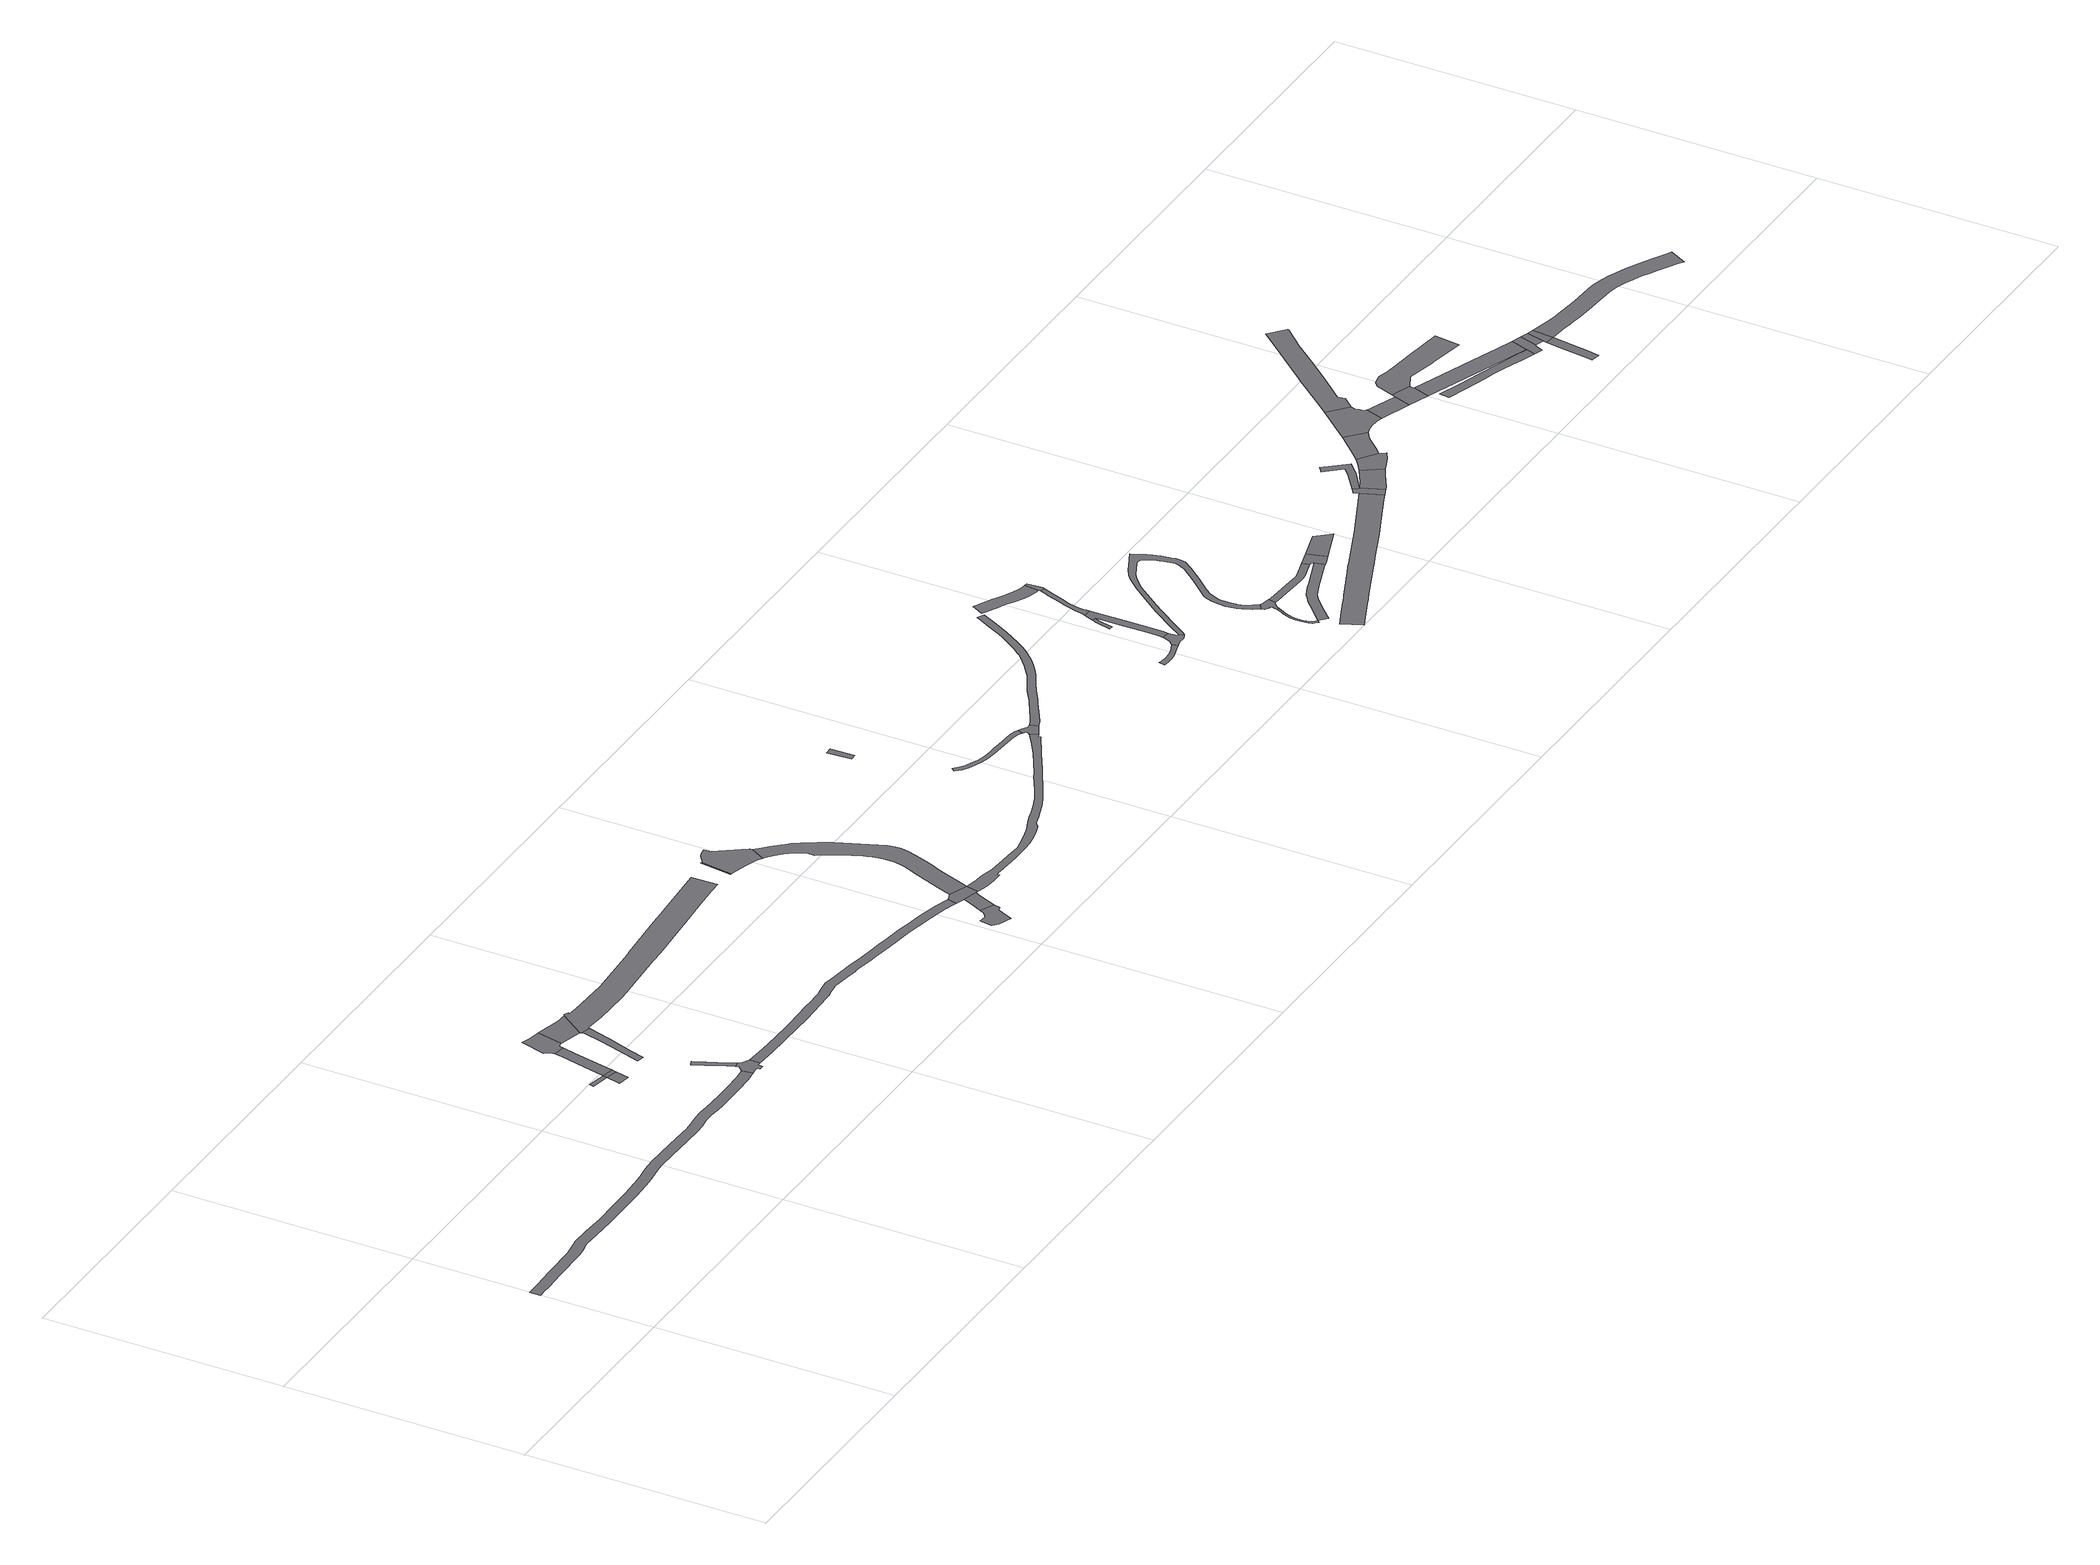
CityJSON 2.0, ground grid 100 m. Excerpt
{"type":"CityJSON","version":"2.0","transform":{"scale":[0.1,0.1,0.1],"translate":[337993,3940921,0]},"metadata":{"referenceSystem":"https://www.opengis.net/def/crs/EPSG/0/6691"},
"CityObjects":{
"road1":{"type":"Road","attributes":{"RoadStructureAttribute.sectionType":"1"},"geometry":[{"type":"MultiSurface","lod":"1","boundaries":[[[0,1,2,3,4,5,6,7,8,9,10,11,12,13,14,15,16,17,18,19,20,21,22,23,24,25,26,27,28,29,30,31,32,33,34,35,36,37,38,39,40,41,42,43,44,45,46,47,48,49,50,51,52,53,54,55,56,57,58,59,60,61,62,63,64,65,66,67]]]}]},
"road2":{"type":"Road","geometry":[{"type":"MultiSurface","lod":"1","boundaries":[[[68,69,70,71]]]}]},
"road3":{"type":"Road","attributes":{"RoadStructureAttribute.sectionType":"1"},"geometry":[{"type":"MultiSurface","lod":"1","boundaries":[[[70,72,73,74]]]}]},
"road4":{"type":"Road","geometry":[{"type":"MultiSurface","lod":"1","boundaries":[[[75,76,77,71,70,74]]]}]},
"road5":{"type":"Road","attributes":{"RoadStructureAttribute.sectionType":"1"},"geometry":[{"type":"MultiSurface","lod":"1","boundaries":[[[78,79,80,81,82,77,76,83,84,85]]]}]},
"road6":{"type":"Road","geometry":[{"type":"MultiSurface","lod":"1","boundaries":[[[86,87,88,89,90,91,92,93,94]]]}]},
"road7":{"type":"Road","geometry":[{"type":"MultiSurface","lod":"1","boundaries":[[[95,96,94,93,97,98,34,33,99,100,101,102,103,104]]]}]},
"road8":{"type":"Road","geometry":[{"type":"MultiSurface","lod":"1","boundaries":[[[105,106,107,108,109,110,111,112,113,78,85]]]}]},
"road9":{"type":"Road","attributes":{"RoadStructureAttribute.sectionType":"1"},"geometry":[{"type":"MultiSurface","lod":"1","boundaries":[[[114,115,116,117,118,119,120,121,122,123,124]]]}]},
"road10":{"type":"Road","geometry":[{"type":"MultiSurface","lod":"1","boundaries":[[[125,126,127,128,108,107]]]}]},
"road11":{"type":"Road","attributes":{"RoadStructureAttribute.sectionType":"1"},"geometry":[{"type":"MultiSurface","lod":"1","boundaries":[[[129,130,131,132,133,134,135,136,137,138,139,140,141,142,143,144,145,146,147,148,149,150,151,152,153,154,155,156,157,158,159,160,161,162,163,164,165,166,167,168,169,170,171,172,173,174,175,176,177,178,179,180,181,182,183,95,104]]]}]},
"road12":{"type":"Road","attributes":{"function":"2","RoadStructureAttribute.sectionType":"1"},"geometry":[{"type":"MultiSurface","lod":"1","boundaries":[[[184,185,186,187,188,189,190,191,192,193,194,126,125,124,123,195,196,197,198,199,200,201,202,203,204,205,206]]]}]},
"road13":{"type":"Road","geometry":[{"type":"MultiSurface","lod":"1","boundaries":[[[207,208,209,210,211,212,213,214,215,216,217,218]]]}]},
"road14":{"type":"Road","attributes":{"RoadStructureAttribute.sectionType":"1"},"geometry":[{"type":"MultiSurface","lod":"1","boundaries":[[[219,220,221,222,215,214,223,224,225,226]]]}]},
"road15":{"type":"Road","attributes":{"function":"2","RoadStructureAttribute.sectionType":"1"},"geometry":[{"type":"MultiSurface","lod":"1","boundaries":[[[227,228,229,230]]]}]},
"road16":{"type":"Road","geometry":[{"type":"MultiSurface","lod":"1","boundaries":[[[226,231,232,233,155,154,234,219]]]}]},
"road17":{"type":"Road","geometry":[{"type":"MultiSurface","lod":"1","boundaries":[[[235,236,237,238,239,240,241,228,227,242,243,244,245,246,247]]]}]},
"road18":{"type":"Road","attributes":{"RoadStructureAttribute.sectionType":"1"},"geometry":[{"type":"MultiSurface","lod":"1","boundaries":[[[232,248,249,250,251,252,253,254,255,256,257,258,259,260,261,262,263,264,265,266,267,268,246,245,269,270,271,272,273,274,275,276,277,278,279,280,281,282,283,284,285,286,287,288,289,290,233]]]}]},
"road19":{"type":"Road","attributes":{"RoadStructureAttribute.sectionType":"1"},"geometry":[{"type":"MultiSurface","lod":"1","boundaries":[[[291,292,293,294,295,296,297,298,299,300,301,302,303,304,305,306,307,308,309,310,311,312,313,314,315,316,317,318,319,320,321,232,231,322,323,324,325,326,327,328,329,330,331,332,333,334,335,336,337,338,339,340,341,342,343,344,345,346,347,348,349,350,351]]]}]},
"road20":{"type":"Road","geometry":[{"type":"MultiSurface","lod":"1","boundaries":[[[352,353,354,355]]]}]},
"road21":{"type":"Road","attributes":{"RoadStructureAttribute.sectionType":"1"},"geometry":[{"type":"MultiSurface","lod":"1","boundaries":[[[356,357,358,359,360,361,362,363,364,365,366,367,368,369,370,371,372,373,374,375,376,377,378,379]]]}]},
"road22":{"type":"Road","geometry":[{"type":"MultiSurface","lod":"1","boundaries":[[[380,381,382,383,384,356,379,385,291,351]]]}]},
"road23":{"type":"Road","attributes":{"RoadStructureAttribute.sectionType":"1"},"geometry":[{"type":"MultiSurface","lod":"1","boundaries":[[[386,387,388,389,390,391,392,393,394,395,396,397,398,399,400,401,402,403,404,405,406,407,408,381,380,409,410,411,412,413,414,415,416,417,418,419,420,421,422,423,424,425,426,427,428]]]}]},
"road24":{"type":"Road","geometry":[{"type":"MultiSurface","lod":"1","boundaries":[[[429,430,431,432,433,434,435,436,437,438,439,440,441]]]}]},
"road25":{"type":"Road","geometry":[{"type":"MultiSurface","lod":"1","boundaries":[[[442,443,444,445,446,447,448,449,450,451,452,453,454,455,429,441]]]}]},
"road26":{"type":"Road","geometry":[{"type":"MultiSurface","lod":"1","boundaries":[[[456,457,458,459,460,461,462,463]]]}]},
"road27":{"type":"Road","attributes":{"RoadStructureAttribute.sectionType":"1"},"geometry":[{"type":"MultiSurface","lod":"1","boundaries":[[[464,465,466,467,468,469,470,471,456,463,472,473,474,475,476,453,452]]]}]},
"road28":{"type":"Road","attributes":{"RoadStructureAttribute.sectionType":"1"},"geometry":[{"type":"MultiSurface","lod":"1","boundaries":[[[477,478,479,480,481,482,483,484,485,486,487,488,489,490,491,492,493,494,495,496]]]}]},
"road29":{"type":"Road","attributes":{"RoadStructureAttribute.sectionType":"1"},"geometry":[{"type":"MultiSurface","lod":"1","boundaries":[[[497,498,499,500,501,502,503,504,505,506,507,508,509,510,511,512,513,514,515,469,468]]]}]},
"road30":{"type":"Road","attributes":{"RoadStructureAttribute.sectionType":"1"},"geometry":[{"type":"MultiSurface","lod":"1","boundaries":[[[516,517,518,519,520,521,522,523,524,525,526,527,528,529,530,531,532,533,534]]]}]},
"road31":{"type":"Road","geometry":[{"type":"MultiSurface","lod":"1","boundaries":[[[535,536,487,486,537,538,507,506]]]}]},
"road32":{"type":"Road","attributes":{"RoadStructureAttribute.sectionType":"1"},"geometry":[{"type":"MultiSurface","lod":"1","boundaries":[[[446,539,540,541,542,543,544,545,546,547,548,549,550,551,552,553,554,555,556,557,558,559,560,561,562,563,564,565,566,567,568,569,570,571,572,573,574,575,576,577,578,579,580,581,582,583,584,585,586,587,588,589,590,591,592,593,594,595,596,597,598,599,600,601,602,603,604,605,606,607,608,609,610,611,612,613,447]]]}]},
"road33":{"type":"Road","geometry":[{"type":"MultiSurface","lod":"1","boundaries":[[[614,615,616,617,618,619,620,580,579,621,622,623,624,625,626,627,534,533]]]}]},
"road34":{"type":"Road","attributes":{"RoadStructureAttribute.sectionType":"1"},"geometry":[{"type":"MultiSurface","lod":"1","boundaries":[[[628,629,630,631,632,633,634,635,636,637,638,639,640,525,641,642,643,644,645,646,647,648,649,650,651,652,653]]]}]},
"road35":{"type":"Road","attributes":{"RoadStructureAttribute.sectionType":"1"},"geometry":[{"type":"MultiSurface","lod":"1","boundaries":[[[617,654,655,656,657,658,659,660,661,662,663,664,665,666,667,618]]]}]},
"road36":{"type":"Road","geometry":[{"type":"MultiSurface","lod":"1","boundaries":[[[668,669,670,661,660,671,672,628,653]]]}]},
"road37":{"type":"Road","attributes":{"RoadStructureAttribute.sectionType":"1"},"geometry":[{"type":"MultiSurface","lod":"1","boundaries":[[[673,674,675,676,677,678,679,680,681,682,683,684,685,686,687,688,689,690,691,692,693,694,695,696,697,698,699]]]}]},
"road38":{"type":"Road","attributes":{"RoadStructureAttribute.sectionType":"1"},"geometry":[{"type":"MultiSurface","lod":"1","boundaries":[[[700,701,670,669]]]}]},
"road39":{"type":"Road","geometry":[{"type":"MultiSurface","lod":"1","boundaries":[[[702,703,704,705,706,689,688]]]}]},
"road40":{"type":"Road","attributes":{"RoadStructureAttribute.sectionType":"1"},"geometry":[{"type":"MultiSurface","lod":"1","boundaries":[[[702,707,708,709,710,711,712,713,703]]]}]},
"road41":{"type":"Road","geometry":[{"type":"MultiSurface","lod":"1","boundaries":[[[714,715,716,717,718,719,705,704,720]]]}]},
"road42":{"type":"Road","geometry":[{"type":"MultiSurface","lod":"1","boundaries":[[[721,722,710,709,723,724,725,726,727]]]}]},
"road43":{"type":"Road","attributes":{"RoadStructureAttribute.sectionType":"1"},"geometry":[{"type":"MultiSurface","lod":"1","boundaries":[[[728,729,730,731,732,733,734,721,727]]]}]},
"road44":{"type":"Road","geometry":[{"type":"MultiSurface","lod":"1","boundaries":[[[735,736,737,738,739,740,741,742,732,731,743,744,745,746,747]]]}]},
"road45":{"type":"Road","attributes":{"RoadStructureAttribute.sectionType":"1"},"geometry":[{"type":"MultiSurface","lod":"1","boundaries":[[[748,749,750,751,735,747]]]}]},
"road46":{"type":"Road","geometry":[{"type":"MultiSurface","lod":"1","boundaries":[[[752,753,754,755,756,749,748,757]]]}]},
"road47":{"type":"Road","attributes":{"RoadStructureAttribute.sectionType":"1"},"geometry":[{"type":"MultiSurface","lod":"1","boundaries":[[[758,759,760,761,762,763,764,765,766,767,768,769,770,771,772,773,774,775,740,739]]]}]},
"road48":{"type":"Road","attributes":{"RoadStructureAttribute.sectionType":"1"},"geometry":[{"type":"MultiSurface","lod":"1","boundaries":[[[776,777,778,779,780,781,782,783,784,785,786,787,788,789]]]}]},
"road49":{"type":"Road","attributes":{"RoadStructureAttribute.sectionType":"1"},"geometry":[{"type":"MultiSurface","lod":"1","boundaries":[[[790,791,792,793,794,795,796,797,798,799,800,801,802,803,804,755,754]]]}]},
"road50":{"type":"Road","attributes":{"RoadStructureAttribute.sectionType":"1"},"geometry":[{"type":"MultiSurface","lod":"1","boundaries":[[[805,806,807,752,757,808,809,810,811]]]}]},
"road51":{"type":"Road","geometry":[{"type":"MultiSurface","lod":"1","boundaries":[[[810,812,776,789,813,814,815,816,817,818,811]]]}]},
"road52":{"type":"Road","attributes":{"RoadStructureAttribute.sectionType":"1"},"geometry":[{"type":"MultiSurface","lod":"1","boundaries":[[[819,820,821,822,823,824,825,826]]]}]},
"road53":{"type":"Road","attributes":{"RoadStructureAttribute.sectionType":"1"},"geometry":[{"type":"MultiSurface","lod":"1","boundaries":[[[827,828,818,817,829,830]]]}]},
"road54":{"type":"Road","geometry":[{"type":"MultiSurface","lod":"1","boundaries":[[[826,825,831,827,830]]]}]},
"road55":{"type":"Road","attributes":{"RoadStructureAttribute.sectionType":"1"},"geometry":[{"type":"MultiSurface","lod":"1","boundaries":[[[832,833,834,835,836,837,838,839,840,841,842,843,844,845,846,847,848,849,850,851,852,853,854,855,856,857,858,859,860,861,862,863,864,831,825]]]}]}
},
"vertices":[
[1,469,0],[36,470,0],[64,470,0],[112,471,0],[155,473,0],[206,473,0],[268,475,0],[309,475,0],[345,479,0],[381,486,0],[394,489,0],[465,486,0],[569,482,0],[674,483,0],[769,485,0],[849,487,0],[899,491,0],[934,496,0],[975,501,0],[1002,503,0],[1080,501,0],[1192,499,0],[1272,497,0],[1299,499,0],[1308,500,0],[1350,505,0],[1390,506,0],[1428,504,0],[1433,503,0],[1472,501,0],[1538,500,0],[1589,500,0],[1670,503,0],[1721,509,0],[1714,554,0],[1667,548,0],[1588,545,0],[1531,546,0],[1474,546,0],[1431,549,0],[1421,549,0],[1390,551,0],[1347,550,0],[1304,545,0],[1280,542,0],[1270,542,0],[1193,544,0],[1082,546,0],[1001,548,0],[989,547,0],[971,546,0],[928,540,0],[895,536,0],[847,532,0],[768,530,0],[673,528,0],[570,526,0],[467,531,0],[390,534,0],[372,530,0],[338,524,0],[307,520,0],[267,520,0],[205,518,0],[154,518,0],[111,516,0],[63,515,0],[0,514,0],
[1368,998,0],[1364,979,0],[1441,964,0],[1445,983,0],
[1427,906,0],[1479,898,0],[1491,953,0],
[1494,965,0],[1496,973,0],[1446,983,0],
[1495,1209,0],[1491,1180,0],[1459,1038,0],[1454,1017,0],[1446,985,0],[1501,1000,0],[1534,1154,0],[1544,1203,0],
[1739,625,0],[1706,699,0],[1684,747,0],[1663,737,0],[1685,689,0],[1700,656,0],[1718,615,0],[1732,587,0],[1754,594,0],
[1794,563,0],[1760,580,0],[1734,578,0],[1733,573,0],[1755,515,0],[1758,500,0],[1777,500,0],[1778,513,0],[1778,520,0],[1794,520,0],
[1549,1219,0],[1558,1225,0],[1570,1224,0],[1593,1331,0],[1541,1342,0],[1507,1352,0],[1478,1247,0],[1489,1235,0],[1496,1218,0],
[1672,1181,0],[1650,1101,0],[1637,1055,0],[1614,981,0],[1596,921,0],[1627,915,0],[1644,976,0],[1668,1046,0],[1682,1088,0],[1709,1180,0],[1669,1192,0],
[1664,1198,0],[1742,1305,0],[1730,1305,0],[1707,1307,0],
[1883,516,0],[1973,513,0],[2067,513,0],[2144,513,0],[2194,514,0],[2252,515,0],[2300,516,0],[2320,518,0],[2345,522,0],[2376,526,0],[2393,529,0],[2410,527,0],[2467,518,0],[2517,510,0],[2523,511,0],[2536,510,0],[2606,498,0],[2648,493,0],[2727,481,0],[2762,476,0],[2837,466,0],[2876,460,0],[2911,453,0],[2951,447,0],[3047,425,0],[3103,408,0],[3115,447,0],[3057,464,0],[3051,466,0],[2959,487,0],[2918,494,0],[2883,500,0],[2842,506,0],[2768,516,0],[2733,522,0],[2654,533,0],[2612,539,0],[2541,551,0],[2524,552,0],[2520,552,0],[2474,558,0],[2416,567,0],[2393,570,0],[2389,569,0],[2371,567,0],[2339,563,0],[2315,559,0],[2298,557,0],[2250,556,0],[2220,556,0],[2143,554,0],[2091,554,0],[2067,554,0],[1974,554,0],[1885,557,0],
[2805,1348,0],[2504,1324,0],[2468,1321,0],[2244,1303,0],[2226,1301,0],[1983,1283,0],[1805,1291,0],[1763,1295,0],[1766,1300,0],[1750,1309,0],[1744,1306,0],[1713,1186,0],[1719,1187,0],[1795,1180,0],[1952,1178,0],[1984,1178,0],[2230,1196,0],[2289,1200,0],[2457,1212,0],[2503,1216,0],[2658,1229,0],[2757,1237,0],[2807,1238,0],
[3030,221,0],[3039,214,0],[3054,204,0],[3108,183,0],[3116,203,0],[3137,250,0],[3153,254,0],[3158,281,0],[3101,307,0],[3094,290,0],[3071,270,0],[3038,274,0],
[3141,395,0],[3139,390,0],[3116,339,0],[3106,317,0],[3165,297,0],[3176,319,0],[3197,367,0],[3204,380,0],
[2894,1228,0],[2913,1358,0],[2908,1363,0],[2889,1229,0],
[3213,378,0],[3225,429,0],[3146,459,0],[3137,398,0],
[2997,1364,0],[2992,1371,0],[2995,1377,0],[2992,1396,0],[2971,1393,0],[2961,1390,0],[2951,1385,0],[2938,1218,0],[2987,1205,0],[3019,1193,0],[3043,1179,0],[3079,1241,0],[3077,1251,0],
[3232,447,0],[3266,538,0],[3266,539,0],[3284,586,0],[3293,607,0],[3309,642,0],[3327,696,0],[3338,733,0],[3342,764,0],[3342,789,0],[3337,810,0],[3335,821,0],[3263,1004,0],[3244,1040,0],[3237,1051,0],[3203,1105,0],[3183,1134,0],[3170,1150,0],[3159,1163,0],[3130,1193,0],[3098,1222,0],[3048,1176,0],[3075,1155,0],[3106,1127,0],[3130,1095,0],[3153,1054,0],[3152,1021,0],[3197,945,0],[3217,901,0],[3228,874,0],[3236,848,0],[3241,828,0],[3246,806,0],[3248,787,0],[3249,772,0],[3249,758,0],[3249,743,0],[3247,732,0],[3244,716,0],[3238,697,0],[3232,676,0],[3208,621,0],[3168,519,0],
[4261,725,0],[4219,695,0],[4151,650,0],[4035,585,0],[4020,577,0],[4018,576,0],[3930,526,0],[3883,501,0],[3877,497,0],[3848,486,0],[3830,479,0],[3788,464,0],[3757,455,0],[3723,444,0],[3694,431,0],[3668,420,0],[3644,413,0],[3599,402,0],[3551,394,0],[3521,394,0],[3509,395,0],[3486,398,0],[3422,401,0],[3375,403,0],[3373,403,0],[3345,409,0],[3332,412,0],[3309,416,0],[3282,419,0],[3273,421,0],[3259,424,0],[3247,370,0],[3273,365,0],[3276,364,0],[3305,361,0],[3312,361,0],[3351,360,0],[3352,371,0],[3372,371,0],[3375,371,0],[3484,366,0],[3521,364,0],[3552,364,0],[3596,368,0],[3642,375,0],[3678,385,0],[3709,395,0],[3732,413,0],[3773,425,0],[3797,433,0],[3841,448,0],[3884,468,0],[3890,471,0],[3944,500,0],[4049,559,0],[4050,559,0],[4064,567,0],[4164,624,0],[4263,680,0],[4259,687,0],[4275,695,0],
[3801,1216,0],[3828,1218,0],[3826,1318,0],[3794,1316,0],
[4264,774,0],[4253,779,0],[4225,785,0],[4169,789,0],[4112,793,0],[4085,794,0],[4043,797,0],[4025,802,0],[4015,804,0],[3983,817,0],[3959,827,0],[3940,841,0],[3919,861,0],[3905,846,0],[3927,825,0],[3949,809,0],[3964,803,0],[3975,798,0],[4009,785,0],[4040,778,0],[4082,774,0],[4218,764,0],[4240,758,0],[4253,750,0],
[4327,721,0],[4317,753,0],[4307,752,0],[4298,754,0],[4279,767,0],[4267,740,0],
[4879,1272,0],[4875,1263,0],[4844,1205,0],[4814,1147,0],[4801,1126,0],[4795,1116,0],[4772,1080,0],[4753,1052,0],[4737,1032,0],[4724,1016,0],[4692,985,0],[4668,964,0],[4650,950,0],[4630,935,0],[4614,924,0],[4596,914,0],[4565,897,0],[4520,872,0],[4465,836,0],[4400,798,0],[4369,779,0],[4346,767,0],[4338,763,0],[4356,733,0],[4386,752,0],[4461,797,0],[4482,809,0],[4538,845,0],[4580,869,0],[4611,886,0],[4630,897,0],[4649,908,0],[4670,924,0],[4689,939,0],[4714,961,0],[4748,995,0],[4762,1011,0],[4779,1033,0],[4799,1062,0],[4822,1099,0],[4842,1132,0],[4873,1190,0],[4907,1258,0],
[5050,558,0],[5026,548,0],[5012,542,0],[4985,536,0],[4963,533,0],[4939,535,0],[4919,540,0],[4916,515,0],[4941,511,0],[4963,511,0],[4988,514,0],[5017,523,0],[5057,534,0],
[5065,537,0],[5080,540,0],[5108,539,0],[5121,545,0],[5131,550,0],[5120,568,0],[5118,568,0],[5116,569,0],[5114,571,0],[5113,587,0],[5114,606,0],[5078,609,0],[5072,591,0],[5065,575,0],
[5064,893,0],[5057,879,0],[5050,858,0],[5040,810,0],[5055,807,0],[5064,854,0],[5071,873,0],[5078,887,0],
[5117,629,0],[5117,673,0],[5115,789,0],[5114,888,0],[5114,932,0],[5079,931,0],[5070,913,0],[5064,894,0],[5080,888,0],[5081,884,0],[5082,790,0],[5084,675,0],[5081,632,0],
[4925,1266,0],[4984,1236,0],[4992,1232,0],[5009,1224,0],[5040,1205,0],[5078,1184,0],[5102,1174,0],[5127,1167,0],[5138,1165,0],[5150,1164,0],[5157,1224,0],[5138,1226,0],[5122,1231,0],[5103,1239,0],[5062,1258,0],[5034,1274,0],[5020,1282,0],[4953,1316,0],[4940,1322,0],[4914,1272,0],
[5113,947,0],[5113,959,0],[5114,978,0],[5118,999,0],[5118,1002,0],[5125,1024,0],[5136,1056,0],[5156,1111,0],[5162,1126,0],[5171,1149,0],[5152,1156,0],[5143,1133,0],[5137,1118,0],[5117,1062,0],[5106,1030,0],[5104,1024,0],[5099,1008,0],[5092,982,0],[5084,950,0],
[5435,309,0],[5429,298,0],[5416,263,0],[5413,239,0],[5415,214,0],[5418,187,0],[5424,174,0],[5434,163,0],[5440,156,0],[5450,167,0],[5439,175,0],[5429,189,0],[5425,215,0],[5423,238,0],[5426,261,0],[5438,294,0],[5445,308,0],[5456,329,0],[5447,334,0],
[5177,1160,0],[5169,1223,0],[5152,1163,0],[5153,1161,0],
[5133,551,0],[5142,559,0],[5172,605,0],[5240,704,0],[5266,737,0],[5314,800,0],[5347,843,0],[5391,886,0],[5404,895,0],[5415,902,0],[5482,934,0],[5492,937,0],[5500,937,0],[5507,934,0],[5514,929,0],[5519,923,0],[5537,879,0],[5540,871,0],[5541,864,0],[5548,831,0],[5549,818,0],[5550,810,0],[5550,804,0],[5548,799,0],[5541,784,0],[5532,765,0],[5479,699,0],[5456,673,0],[5447,663,0],[5425,638,0],[5416,629,0],[5403,615,0],[5392,595,0],[5383,569,0],[5378,539,0],[5376,509,0],[5378,487,0],[5383,466,0],[5388,446,0],[5406,412,0],[5421,387,0],[5449,404,0],[5432,424,0],[5417,450,0],[5408,480,0],[5408,485,0],[5406,503,0],[5405,526,0],[5408,554,0],[5416,577,0],[5425,599,0],[5442,623,0],[5453,635,0],[5497,684,0],[5551,747,0],[5577,784,0],[5580,806,0],[5580,826,0],[5577,844,0],[5571,883,0],[5563,913,0],[5556,934,0],[5529,989,0],[5459,956,0],[5429,941,0],[5403,926,0],[5399,923,0],[5378,905,0],[5333,856,0],[5297,811,0],[5255,756,0],[5223,715,0],[5155,617,0],[5127,573,0],[5123,569,0],
[5465,344,0],[5475,357,0],[5479,359,0],[5486,363,0],[5492,392,0],[5473,396,0],[5455,401,0],[5426,379,0],[5426,373,0],[5441,362,0],[5445,366,0],[5449,366,0],[5452,361,0],[5451,349,0],
[5792,365,0],[5655,315,0],[5643,311,0],[5611,299,0],[5585,286,0],[5576,280,0],[5570,275,0],[5554,264,0],[5550,261,0],[5543,254,0],[5540,252,0],[5527,240,0],[5495,210,0],[5482,138,0],[5523,182,0],[5554,211,0],[5561,217,0],[5565,221,0],[5579,233,0],[5592,242,0],[5605,251,0],[5627,262,0],[5637,266,0],[5657,274,0],[5786,319,0],[5805,325,0],
[5499,360,0],[5504,360,0],[5563,356,0],[5658,350,0],[5679,350,0],[5703,354,0],[5777,375,0],[5770,404,0],[5694,383,0],[5677,380,0],[5660,380,0],[5584,385,0],[5501,390,0],[5498,391,0],
[5815,328,0],[5857,344,0],[5834,423,0],[5786,374,0],[5791,369,0],
[5503,2,0],[5551,24,0],[5637,61,0],[5649,66,0],[5664,72,0],[5664,73,0],[5673,76,0],[5718,96,0],[5863,159,0],[5879,165,0],[5944,193,0],[5996,214,0],[6080,250,0],[6134,274,0],[6296,346,0],[6330,360,0],[6294,446,0],[6044,333,0],[5850,252,0],[5829,245,0],[5793,229,0],[5648,165,0],[5635,159,0],[5613,149,0],[5603,145,0],[5515,107,0],[5466,85,0],
[6004,398,0],[5951,457,0],
[6363,374,0],[6327,463,0],[6324,464,0],[6309,484,0],[6286,467,0],
[6379,380,0],[6448,421,0],[6488,443,0],[6435,522,0],[6402,502,0],[6364,480,0],[6330,464,0],
[6405,519,0],[6461,570,0],[6383,659,0],[6361,640,0],[6419,573,0],[6386,542,0],[6326,465,0],
[6495,568,0],[6462,542,0],[6518,456,0],[6552,470,0],[6589,492,0],[6572,512,0],[6570,514,0],
[6592,535,0],[6645,591,0],[6661,604,0],[6681,617,0],[6607,684,0],[6578,653,0],[6527,599,0],
[6815,695,0],[6806,705,0],[6804,722,0],[6802,737,0],[6807,756,0],[6728,823,0],[6683,771,0],[6660,744,0],[6700,623,0],[6728,627,0],[6760,626,0],[6779,622,0],[6788,618,0],
[6919,574,0],[6945,646,0],[6836,685,0],[6826,689,0],
[7032,614,0],[7029,618,0],[7033,634,0],[6951,663,0],[6946,650,0],[7005,542,0],
[6819,769,0],[6847,802,0],[6844,824,0],[6844,832,0],[6909,907,0],[6943,946,0],[6991,1003,0],[7077,1110,0],[7083,1116,0],[7166,1207,0],[7170,1212,0],[7103,1268,0],[7035,1188,0],[7008,1156,0],[6981,1124,0],[6890,1017,0],[6884,1011,0],[6774,878,0],
[7459,374,0],[7455,375,0],[7403,394,0],[7322,420,0],[7227,450,0],[7131,481,0],[7040,513,0],[7033,469,0],[7118,443,0],[7213,415,0],[7254,405,0],[7310,386,0],[7390,356,0],[7447,337,0],
[7090,663,0],[7214,636,0],[7222,635,0],[7371,609,0],[7384,715,0],[7227,735,0],[7120,748,0],[7102,751,0],[7092,752,0],[7040,763,0],[7018,761,0],[7005,758,0],[6994,754,0],[6984,745,0],[6976,735,0],
[7412,476,0],[7342,501,0],[7120,582,0],[7386,403,0],[7449,382,0],[7458,379,0],[7484,450,0],
[7460,376,0],[7480,326,0],[7483,327,0],[7488,339,0],[7496,360,0],[7501,363,0],[7524,437,0],
[7531,290,0],[7513,165,0],[7509,133,0],[7548,126,0],[7556,174,0],[7567,250,0],[7579,331,0],[7537,335,0],
[7560,427,0],[7539,432,0],[7517,359,0],[7539,351,0],
[7586,419,0],
[7657,325,0],[7687,319,0],[7710,316,0],[7754,311,0],[7832,305,0],[7887,302,0],[7929,300,0],[7958,297,0],[7996,289,0],[8038,275,0],[8056,267,0],[8090,253,0],[8105,246,0],[8136,229,0],[8167,213,0],[8213,187,0],[8243,169,0],[8265,156,0],[8304,229,0],[8287,233,0],[8230,266,0],[8204,281,0],[8197,284,0],[8123,323,0],[8065,347,0],[8054,351,0],[8016,363,0],[7970,373,0],[7935,376,0],[7838,381,0],[7762,388,0],[7700,395,0],[7661,403,0]
]}
